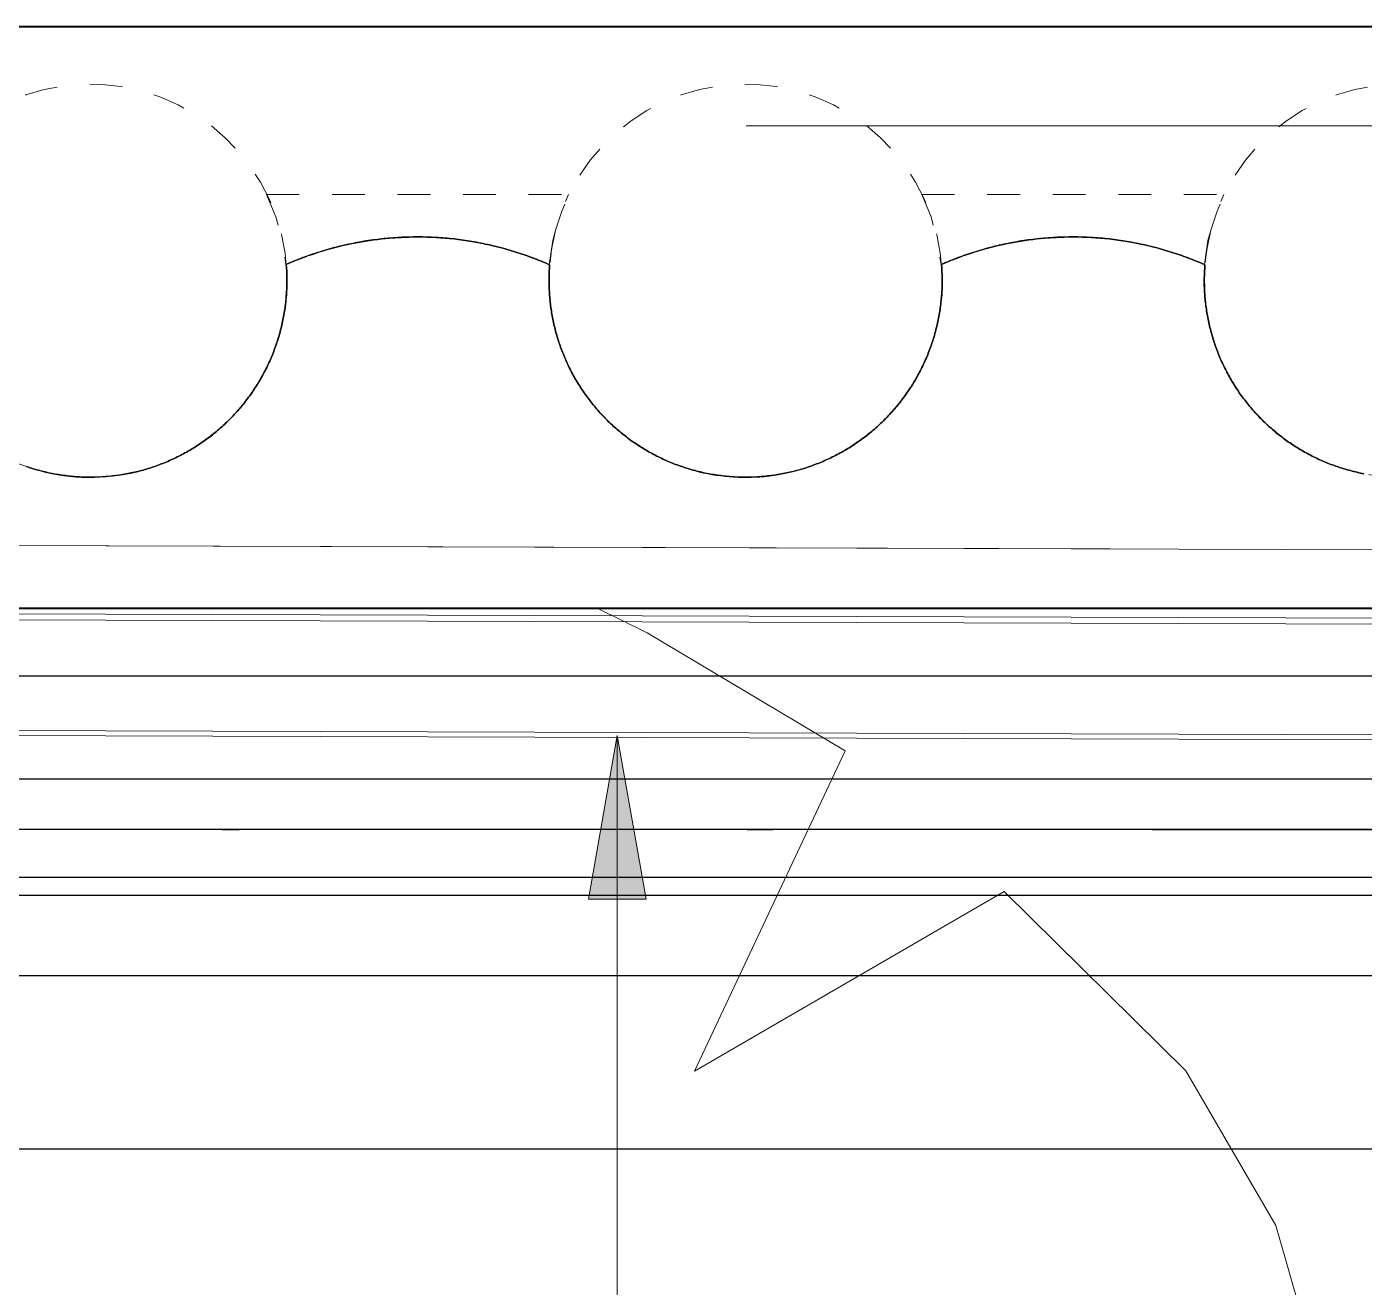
# Model space of a CAD drawing. Header units: metres. Extents: x -1147 to -802, y 5 to 567.
# Drawn here: x -1042.507 to -1038.424, y 542.181 to 546.029 of the extents above; entities that cross this region are included whole.
import ezdxf

# ---------------------------------------------------------------- set-up
doc = ezdxf.new("R2010")
doc.units = ezdxf.units.M
doc.linetypes.add('JacobsDash', pattern=[0.0045, 0.003, -0.0015])
for name, color, linetype, lineweight in [('A-DETL', 7, 'Continuous', 13), ('A-FLOR', 7, 'Continuous', 50), ('A-GENM', 7, 'Continuous', 35), ('A-GENM-HDLN', 7, 'JacobsDash', 15), ('G-ANNO-TEXT', 7, 'Continuous', 9), ('S-BEAM', 7, 'Continuous', 50), ('S-BEAM-HDLN', 7, 'JacobsDash', 15), ('S-FNDN-HDLN', 7, 'JacobsDash', 15)]:
    doc.layers.add(name, color=color, linetype=linetype, lineweight=lineweight)

# ---------------------------------------------------------------- blocks, each defined once
blk = doc.blocks.new('T2DPAA-T2D-PWA-SU-M2D-000002_dwg-40815123-DRG-2873010 - GENERAL ARRANGEMENT PLAN')
at = {"color": 254, "lineweight": 18, "true_color": 0xeaeaea}
for p, q in [((-170.4183, 1088.1068), (-170.4517, 1087.9399)), ((-170.4517, 1087.9399), (-170.6449, 1087.2638)), ((-171.7074, 1087.4569), (-170.9346, 1086.6842)), ((-170.6449, 1087.2638), (-171.7074, 1087.4569)), ((-170.9346, 1086.6842), (-171.321, 1086.0081)), ((-171.321, 1086.0081), (-171.7074, 1085.6217)), ((-171.7074, 1085.6217), (-172.6733, 1085.0422))]:
    blk.add_line(p, q, dxfattribs=at)
blk = doc.blocks.new('T2DPAA-T2D-PWA-SU-M2D-000100_Survey_rvt-1-DRG-2873010 - GENERAL ARRANGEMENT PLAN')
at = {"color": 254, "lineweight": 18, "true_color": 0xe1e1e1, "rotation": 75.11694444444437}
blk.add_blockref('T2DPAA-T2D-PWA-SU-M2D-000002_dwg-40815123-DRG-2873010 - GENERAL ARRANGEMENT PLAN', (-45.8213, 429.4778), dxfattribs=at)
blk = doc.blocks.new('T2DPAA-T2D-C3S-RW-M2D-100010_dwg-40802999-DRG-2873010 - GENERAL ARRANGEMENT PLAN')
at = {"color": 254, "lineweight": 25, "true_color": 0xd5d5d5}
for p, q in [((47.5957, -583.8566), (48.5018, -587.266)), ((47.8835, -586.1659), (48.5893, -588.8216)), ((47.6269, -586.3683), (48.2994, -588.8986)), ((47.3495, -586.4925), (47.6388, -587.5811)), ((46.8382, -586.6284), (47.5746, -589.3992)), ((48.5018, -587.266), (48.7413, -588.1674)), ((47.6388, -587.5811), (48.0859, -589.2633)), ((48.7413, -588.1674), (48.8165, -588.4501)), ((48.8165, -588.4501), (49.7183, -591.8433)), ((48.5893, -588.8216), (48.6657, -589.1092)), ((48.2994, -588.8986), (48.3758, -589.1862)), ((48.6657, -589.1092), (48.7539, -589.4408)), ((48.3758, -589.1862), (49.093, -591.8847)), ((48.0859, -589.2633), (48.2809, -589.9972)), ((47.5746, -589.3992), (48.2799, -592.053)), ((48.7542, -589.4419), (49.4138, -591.9238)), ((48.2809, -589.9972), (48.7914, -591.9179))]:
    blk.add_line(p, q, dxfattribs=at)
blk = doc.blocks.new('T2DPAA-T2D-PWC-RW-M2D-100010_RoadDesign_rvt-1-DRG-2873010 - GENERAL ARRANGEMENT PLAN')
at = {"color": 254, "lineweight": 18, "true_color": 0xe3e3e3, "rotation": 75.11694444444437}
blk.add_blockref('T2DPAA-T2D-C3S-RW-M2D-100010_dwg-40802999-DRG-2873010 - GENERAL ARRANGEMENT PLAN', (-1722.337, 648.0105), dxfattribs=at)
blk = doc.blocks.new('Top of Pavement - RL A - Top of Pavement - RL A-68818558-DRG-2873010 - GENERAL ARRANGEMENT PLAN')
at = {"layer": 'A-GENM', "color": 9, "lineweight": 25, "true_color": 0xbebebe}
for points, knots in [([(130.8438, 46.9628), (130.8638, 46.8875), (130.9198, 46.6767), (131.0118, 46.3304), (131.1198, 45.924), (131.2278, 45.5175), (131.3359, 45.1111), (131.4439, 44.7046), (131.5519, 44.2981), (131.6599, 43.8917), (131.7679, 43.4852), (131.876, 43.0788), (131.984, 42.6723), (132.092, 42.2658), (132.2, 41.8594), (132.308, 41.4529), (132.3801, 41.1819), (132.4161, 41.0465)], [0.35099505, 0.35099505, 0.35099505, 0.35099505, 0.35260116, 0.35549133, 0.3583815, 0.36127168, 0.36416185, 0.36705202, 0.3699422, 0.37283237, 0.37572254, 0.37861272, 0.38150289, 0.38439306, 0.38728324, 0.39017341, 0.39306358, 0.39306358, 0.39306358, 0.39306358]), ([(132.4161, 41.0465), (132.4521, 40.911), (132.5241, 40.64), (132.6321, 40.2335), (132.7401, 39.8271), (132.8481, 39.4206), (132.9562, 39.0141), (133.0642, 38.6076), (133.1722, 38.2012), (133.2801, 37.7953), (133.3519, 37.525), (133.3878, 37.3901)], [0.39306358, 0.39306358, 0.39306358, 0.39306358, 0.39595376, 0.39884393, 0.4017341, 0.40462428, 0.40751445, 0.41040462, 0.4132948, 0.41618497, 0.41906202, 0.41906202, 0.41906202, 0.41906202])]:
    blk.add_open_spline(points, degree=3, knots=knots, dxfattribs=at)
for points in [[(132.2861, 42.3136), (132.2501, 42.4491), (132.1781, 42.72), (132.0701, 43.1265), (131.962, 43.533), (131.854, 43.9395), (131.746, 44.346), (131.638, 44.7525), (131.5659, 45.0234), (131.5299, 45.1589)], [(132.5022, 41.5006), (132.4662, 41.6361), (132.3941, 41.9071), (132.3221, 42.1781), (132.2861, 42.3136)], [(132.7182, 40.6876), (132.6822, 40.8231), (132.6102, 41.0941), (132.5382, 41.3651), (132.5022, 41.5006)], [(132.8262, 40.2811), (132.7902, 40.4166), (132.7542, 40.5521), (132.7182, 40.6876)], [(132.9343, 39.8746), (132.8983, 40.0101), (132.8623, 40.1456), (132.8262, 40.2811)]]:
    blk.add_open_spline(points, degree=3, dxfattribs=at)
blk = doc.blocks.new('T2DPAA-T2D-C3S-RS-M3D-100334_rvt-1-DRG-2873010 - GENERAL ARRANGEMENT PLAN')
at = {"layer": 'A-GENM', "color": 9, "lineweight": 25, "true_color": 0xbebebe}
for points, knots in [([(-1142.1451, 545.3033), (-1142.0862, 545.3291), (-1141.9633, 545.3693), (-1141.7616, 545.3941), (-1141.6049, 545.3809), (-1141.5152, 545.3606), (-1141.4974, 545.3561)], [-1, -1, -1, -1, -0.7666667, -0.5333333, -0.2666667, -0.2, -0.2, -0.2, -0.2]), ([(-1140.1451, 545.3033), (-1140.0862, 545.3291), (-1139.9633, 545.3693), (-1139.7616, 545.3941), (-1139.6233, 545.3824), (-1139.5512, 545.3682)], [-1, -1, -1, -1, -0.7666667, -0.5333333, -0.2666667, -0.2666667, -0.2666667, -0.2666667]), ([(-1142.1481, 545.1761), (-1142.1463, 545.1901), (-1142.1423, 545.2325), (-1142.1428, 545.2751), (-1142.1451, 545.3033)], [-0.1111111, -0.1111111, -0.1111111, -0.1111111, -0.0740741, 0, 0, 0, 0]), ([(-1141.3411, 545.3021), (-1141.3434, 545.2744), (-1141.3438, 545.2325), (-1141.34, 545.1909), (-1141.3382, 545.1771)], [-1, -1, -1, -1, -0.9, -0.85, -0.85, -0.85, -0.85]), ([(-1140.1481, 545.1761), (-1140.1463, 545.1901), (-1140.1423, 545.2325), (-1140.1428, 545.2751), (-1140.1451, 545.3033)], [-0.1111111, -0.1111111, -0.1111111, -0.1111111, -0.0740741, 0, 0, 0, 0]), ([(-1139.3411, 545.3021), (-1139.3434, 545.2744), (-1139.3438, 545.2325), (-1139.34, 545.1909), (-1139.3382, 545.1771)], [-1, -1, -1, -1, -0.9, -0.85, -0.85, -0.85, -0.85]), ([(-1142.8972, 544.6737), (-1142.8492, 544.661), (-1142.7501, 544.6475), (-1142.6365, 544.6603), (-1142.5751, 544.6774), (-1142.5616, 544.6817)], [-1, -1, -1, -1, -0.8703704, -0.7407407, -0.7037037, -0.7037037, -0.7037037, -0.7037037]), ([(-1140.8972, 544.6737), (-1140.8629, 544.6646), (-1140.7928, 544.6525), (-1140.6789, 544.6532), (-1140.6021, 544.6689), (-1140.5616, 544.6817)], [-1, -1, -1, -1, -0.9074074, -0.8148148, -0.7037037, -0.7037037, -0.7037037, -0.7037037])]:
    blk.add_open_spline(points, degree=3, knots=knots, dxfattribs=at)
at = {"layer": 'A-GENM', "color": 253, "lineweight": 25, "true_color": 0xa3a3a3}
for points in [[(-1141.9887, 545.3568), (-1142.0066, 545.3523), (-1142.0243, 545.3473), (-1142.0418, 545.3419)], [(-1141.9349, 545.3688), (-1141.953, 545.3653), (-1141.9709, 545.3613), (-1141.9887, 545.3568)], [(-1141.8805, 545.3778), (-1141.8987, 545.3753), (-1141.9169, 545.3723), (-1141.9349, 545.3688)], [(-1141.8257, 545.3838), (-1141.844, 545.3823), (-1141.8623, 545.3803), (-1141.8805, 545.3778)], [(-1141.7706, 545.3867), (-1141.789, 545.3863), (-1141.8073, 545.3853), (-1141.8257, 545.3838)], [(-1141.7154, 545.3867), (-1141.7338, 545.3872), (-1141.7522, 545.3872), (-1141.7706, 545.3867)], [(-1141.6604, 545.3835), (-1141.6787, 545.3851), (-1141.6971, 545.3861), (-1141.7154, 545.3867)], [(-1141.6056, 545.3774), (-1141.6238, 545.3799), (-1141.642, 545.382), (-1141.6604, 545.3835)], [(-1141.5512, 545.3682), (-1141.5692, 545.3718), (-1141.5873, 545.3748), (-1141.6056, 545.3774)], [(-1141.4974, 545.3561), (-1141.5063, 545.3583), (-1141.5242, 545.3626), (-1141.5421, 545.3664), (-1141.5512, 545.3682)], [(-1141.4443, 545.3409), (-1141.4619, 545.3465), (-1141.4795, 545.3515), (-1141.4974, 545.3561)], [(-1139.9887, 545.3568), (-1140.0066, 545.3523), (-1140.0243, 545.3473), (-1140.0418, 545.3419)], [(-1139.9349, 545.3688), (-1139.953, 545.3653), (-1139.9709, 545.3613), (-1139.9887, 545.3568)], [(-1139.8805, 545.3778), (-1139.8987, 545.3753), (-1139.9169, 545.3723), (-1139.9349, 545.3688)], [(-1139.8257, 545.3838), (-1139.844, 545.3823), (-1139.8623, 545.3803), (-1139.8805, 545.3778)], [(-1139.7706, 545.3867), (-1139.789, 545.3863), (-1139.8073, 545.3853), (-1139.8257, 545.3838)], [(-1139.7154, 545.3867), (-1139.7338, 545.3872), (-1139.7522, 545.3872), (-1139.7706, 545.3867)], [(-1139.6604, 545.3835), (-1139.6787, 545.3851), (-1139.6971, 545.3861), (-1139.7154, 545.3867)], [(-1139.6055, 545.3774), (-1139.6238, 545.3799), (-1139.642, 545.382), (-1139.6604, 545.3835)], [(-1139.5512, 545.3682), (-1139.5692, 545.3718), (-1139.5873, 545.3748), (-1139.6055, 545.3774)], [(-1139.4974, 545.3561), (-1139.5063, 545.3583), (-1139.5241, 545.3626), (-1139.5421, 545.3664), (-1139.5512, 545.3682)], [(-1139.4443, 545.3409), (-1139.4618, 545.3465), (-1139.4795, 545.3515), (-1139.4974, 545.3561)], [(-1142.094, 545.324), (-1142.1112, 545.3176), (-1142.1283, 545.3107), (-1142.1451, 545.3033)], [(-1142.0418, 545.3419), (-1142.0594, 545.3364), (-1142.0768, 545.3305), (-1142.094, 545.324)], [(-1141.3922, 545.3229), (-1141.4094, 545.3294), (-1141.4268, 545.3354), (-1141.4443, 545.3409)], [(-1141.3411, 545.3021), (-1141.3579, 545.3095), (-1141.375, 545.3165), (-1141.3922, 545.3229)], [(-1140.094, 545.324), (-1140.1112, 545.3176), (-1140.1283, 545.3107), (-1140.1451, 545.3033)], [(-1140.0418, 545.3419), (-1140.0594, 545.3364), (-1140.0768, 545.3305), (-1140.094, 545.324)], [(-1139.3922, 545.3229), (-1139.4094, 545.3294), (-1139.4268, 545.3354), (-1139.4443, 545.3409)], [(-1139.3411, 545.3021), (-1139.3579, 545.3095), (-1139.375, 545.3165), (-1139.3922, 545.3229)], [(-1142.1451, 545.3033), (-1142.144, 545.2892), (-1142.1433, 545.2751), (-1142.1431, 545.2609)], [(-1141.343, 545.2604), (-1141.3429, 545.2743), (-1141.3422, 545.2882), (-1141.3411, 545.3021)], [(-1140.1451, 545.3033), (-1140.144, 545.2892), (-1140.1433, 545.2751), (-1140.1431, 545.2609)], [(-1139.343, 545.2604), (-1139.3429, 545.2743), (-1139.3422, 545.2882), (-1139.3411, 545.3021)], [(-1142.1431, 545.2609), (-1142.1429, 545.2467), (-1142.1433, 545.2325), (-1142.1441, 545.2184)], [(-1141.342, 545.2187), (-1141.3429, 545.2326), (-1141.3432, 545.2465), (-1141.343, 545.2604)], [(-1140.1431, 545.2609), (-1140.1429, 545.2467), (-1140.1433, 545.2325), (-1140.1441, 545.2184)], [(-1139.3421, 545.2187), (-1139.3429, 545.2326), (-1139.3432, 545.2465), (-1139.343, 545.2604)], [(-1141.3382, 545.1771), (-1141.3399, 545.1909), (-1141.3412, 545.2048), (-1141.342, 545.2187)], [(-1139.3382, 545.1771), (-1139.34, 545.1909), (-1139.3412, 545.2048), (-1139.3421, 545.2187)], [(-1142.1481, 545.1761), (-1142.1499, 545.162), (-1142.1523, 545.148), (-1142.1551, 545.1341)], [(-1141.3314, 545.1359), (-1141.3341, 545.1496), (-1141.3364, 545.1633), (-1141.3382, 545.1771)], [(-1140.1481, 545.1761), (-1140.1499, 545.162), (-1140.1523, 545.148), (-1140.1551, 545.1341)], [(-1139.3314, 545.1359), (-1139.3341, 545.1496), (-1139.3364, 545.1633), (-1139.3382, 545.1771)], [(-1142.1551, 545.1341), (-1142.1579, 545.1203), (-1142.1612, 545.1065), (-1142.165, 545.0928)], [(-1141.3218, 545.0953), (-1141.3255, 545.1087), (-1141.3287, 545.1223), (-1141.3314, 545.1359)], [(-1140.1551, 545.1341), (-1140.1579, 545.1203), (-1140.1612, 545.1065), (-1140.165, 545.0928)], [(-1139.3218, 545.0953), (-1139.3255, 545.1087), (-1139.3287, 545.1223), (-1139.3314, 545.1359)], [(-1142.165, 545.0928), (-1142.1669, 545.086), (-1142.171, 545.0724), (-1142.1755, 545.059), (-1142.1779, 545.0523)], [(-1141.3094, 545.0554), (-1141.314, 545.0686), (-1141.3181, 545.0819), (-1141.3218, 545.0953)], [(-1140.165, 545.0928), (-1140.1669, 545.086), (-1140.171, 545.0724), (-1140.1755, 545.059), (-1140.1779, 545.0523)], [(-1139.3094, 545.0554), (-1139.314, 545.0686), (-1139.3181, 545.0819), (-1139.3218, 545.0953)], [(-1142.1779, 545.0523), (-1142.1826, 545.0389), (-1142.1878, 545.0258), (-1142.1935, 545.0128)], [(-1141.2942, 545.0165), (-1141.2997, 545.0293), (-1141.3048, 545.0423), (-1141.3094, 545.0554)], [(-1140.1779, 545.0523), (-1140.1826, 545.0389), (-1140.1878, 545.0258), (-1140.1935, 545.0128)], [(-1139.2943, 545.0165), (-1139.2998, 545.0293), (-1139.3048, 545.0423), (-1139.3094, 545.0554)], [(-1142.1935, 545.0128), (-1142.1992, 544.9998), (-1142.2054, 544.987), (-1142.212, 544.9745)], [(-1141.2764, 544.9788), (-1141.2828, 544.9912), (-1141.2888, 545.0038), (-1141.2942, 545.0165)], [(-1140.1935, 545.0128), (-1140.1992, 544.9998), (-1140.2054, 544.987), (-1140.212, 544.9745)], [(-1139.2764, 544.9788), (-1139.2828, 544.9912), (-1139.2888, 545.0037), (-1139.2943, 545.0165)], [(-1141.256, 544.9424), (-1141.2633, 544.9543), (-1141.2701, 544.9664), (-1141.2764, 544.9788)], [(-1139.256, 544.9424), (-1139.2632, 544.9543), (-1139.2701, 544.9664), (-1139.2764, 544.9788)], [(-1142.233, 544.9376), (-1142.2405, 544.9255), (-1142.2484, 544.9137), (-1142.2567, 544.9023)], [(-1141.2331, 544.9074), (-1141.2412, 544.9188), (-1141.2488, 544.9305), (-1141.256, 544.9424)], [(-1141.2079, 544.8742), (-1141.2167, 544.885), (-1141.2251, 544.8961), (-1141.2331, 544.9074)], [(-1140.233, 544.9376), (-1140.2405, 544.9255), (-1140.2484, 544.9137), (-1140.2567, 544.9023)], [(-1139.2331, 544.9074), (-1139.2412, 544.9188), (-1139.2488, 544.9305), (-1139.256, 544.9424)], [(-1139.2079, 544.8742), (-1139.2167, 544.885), (-1139.2251, 544.8961), (-1139.2331, 544.9074)], [(-1142.2828, 544.8687), (-1142.2919, 544.8578), (-1142.3014, 544.8473), (-1142.3112, 544.8371)], [(-1142.2567, 544.9023), (-1142.265, 544.8908), (-1142.2737, 544.8796), (-1142.2828, 544.8687)], [(-1141.1804, 544.8428), (-1141.1899, 544.8529), (-1141.1991, 544.8634), (-1141.2079, 544.8742)], [(-1140.2828, 544.8687), (-1140.2919, 544.8578), (-1140.3014, 544.8473), (-1140.3112, 544.8371)], [(-1140.2567, 544.9023), (-1140.265, 544.8908), (-1140.2737, 544.8796), (-1140.2828, 544.8687)], [(-1139.1804, 544.8428), (-1139.1899, 544.8529), (-1139.1991, 544.8634), (-1139.2079, 544.8742)], [(-1142.3112, 544.8371), (-1142.3211, 544.8269), (-1142.3313, 544.817), (-1142.3418, 544.8076)], [(-1141.1507, 544.8134), (-1141.161, 544.8228), (-1141.1708, 544.8326), (-1141.1804, 544.8428)], [(-1140.3112, 544.8371), (-1140.3211, 544.8269), (-1140.3313, 544.817), (-1140.3418, 544.8076)], [(-1139.1507, 544.8134), (-1139.161, 544.8228), (-1139.1708, 544.8326), (-1139.1804, 544.8428)], [(-1142.3418, 544.8076), (-1142.3523, 544.7981), (-1142.3632, 544.789), (-1142.3744, 544.7803)], [(-1141.1191, 544.7861), (-1141.13, 544.7948), (-1141.1405, 544.8039), (-1141.1507, 544.8134)], [(-1141.0857, 544.7611), (-1141.0971, 544.769), (-1141.1083, 544.7774), (-1141.1191, 544.7861)], [(-1140.3418, 544.8076), (-1140.3523, 544.7981), (-1140.3632, 544.789), (-1140.3744, 544.7803)], [(-1139.1191, 544.7861), (-1139.13, 544.7948), (-1139.1405, 544.8039), (-1139.1507, 544.8134)], [(-1139.0857, 544.7611), (-1139.0971, 544.769), (-1139.1083, 544.7774), (-1139.1191, 544.7861)], [(-1142.4088, 544.7553), (-1142.4206, 544.7474), (-1142.4326, 544.74), (-1142.4449, 544.7329)], [(-1142.3744, 544.7803), (-1142.3856, 544.7715), (-1142.3971, 544.7632), (-1142.4088, 544.7553)], [(-1141.0506, 544.7384), (-1141.0626, 544.7456), (-1141.0743, 544.7531), (-1141.0857, 544.7611)], [(-1140.4088, 544.7553), (-1140.4206, 544.7474), (-1140.4326, 544.74), (-1140.445, 544.7329)], [(-1140.3744, 544.7803), (-1140.3856, 544.7715), (-1140.3971, 544.7632), (-1140.4088, 544.7553)], [(-1139.0506, 544.7384), (-1139.0626, 544.7456), (-1139.0743, 544.7531), (-1139.0857, 544.7611)], [(-1142.4826, 544.7131), (-1142.4953, 544.707), (-1142.5083, 544.7013), (-1142.5215, 544.696)], [(-1142.4449, 544.7329), (-1142.4573, 544.7259), (-1142.4698, 544.7193), (-1142.4826, 544.7131)], [(-1141.0141, 544.7183), (-1141.0265, 544.7246), (-1141.0387, 544.7313), (-1141.0506, 544.7384)], [(-1140.9762, 544.7007), (-1140.989, 544.7061), (-1141.0016, 544.712), (-1141.0141, 544.7183)], [(-1140.4826, 544.7131), (-1140.4953, 544.707), (-1140.5083, 544.7013), (-1140.5215, 544.696)], [(-1140.445, 544.7329), (-1140.4573, 544.7259), (-1140.4698, 544.7193), (-1140.4826, 544.7131)], [(-1139.0141, 544.7183), (-1139.0265, 544.7246), (-1139.0387, 544.7313), (-1139.0506, 544.7384)], [(-1138.9762, 544.7007), (-1138.989, 544.7061), (-1139.0016, 544.712), (-1139.0141, 544.7183)], [(-1142.8972, 544.6737), (-1142.9106, 544.6773), (-1142.924, 544.6814), (-1142.9371, 544.6859)], [(-1142.8557, 544.6643), (-1142.8696, 544.6669), (-1142.8835, 544.6701), (-1142.8972, 544.6737)], [(-1142.8137, 544.6578), (-1142.8278, 544.6594), (-1142.8418, 544.6616), (-1142.8557, 544.6643)], [(-1142.6442, 544.6618), (-1142.6582, 544.6595), (-1142.6722, 544.6576), (-1142.6863, 544.6563)], [(-1142.6025, 544.6703), (-1142.6163, 544.667), (-1142.6302, 544.6642), (-1142.6442, 544.6618)], [(-1142.5615, 544.6817), (-1142.5751, 544.6774), (-1142.5887, 544.6736), (-1142.6025, 544.6703)], [(-1142.5215, 544.696), (-1142.5347, 544.6908), (-1142.548, 544.686), (-1142.5615, 544.6817)], [(-1140.9371, 544.6859), (-1140.9503, 544.6904), (-1140.9633, 544.6953), (-1140.9762, 544.7007)], [(-1140.8972, 544.6737), (-1140.9106, 544.6773), (-1140.924, 544.6814), (-1140.9371, 544.6859)], [(-1140.8557, 544.6643), (-1140.8696, 544.6669), (-1140.8835, 544.6701), (-1140.8972, 544.6737)], [(-1140.8137, 544.6578), (-1140.8278, 544.6595), (-1140.8418, 544.6616), (-1140.8557, 544.6643)], [(-1140.6442, 544.6618), (-1140.6582, 544.6595), (-1140.6722, 544.6576), (-1140.6863, 544.6563)], [(-1140.6025, 544.6703), (-1140.6163, 544.667), (-1140.6302, 544.6642), (-1140.6442, 544.6618)], [(-1140.5616, 544.6817), (-1140.5751, 544.6774), (-1140.5887, 544.6736), (-1140.6025, 544.6703)], [(-1140.5215, 544.696), (-1140.5347, 544.6908), (-1140.548, 544.686), (-1140.5616, 544.6817)], [(-1138.9371, 544.6859), (-1138.9503, 544.6904), (-1138.9633, 544.6953), (-1138.9762, 544.7007)], [(-1138.8972, 544.6737), (-1138.9106, 544.6773), (-1138.924, 544.6814), (-1138.9371, 544.6859)], [(-1138.8557, 544.6643), (-1138.8696, 544.6669), (-1138.8835, 544.6701), (-1138.8972, 544.6737)], [(-1142.7713, 544.6543), (-1142.7855, 544.6549), (-1142.7996, 544.6561), (-1142.8137, 544.6578)], [(-1142.7288, 544.6538), (-1142.743, 544.6534), (-1142.7571, 544.6536), (-1142.7713, 544.6543)], [(-1142.6863, 544.6563), (-1142.7005, 544.655), (-1142.7146, 544.6541), (-1142.7288, 544.6538)], [(-1140.7713, 544.6543), (-1140.7855, 544.6549), (-1140.7996, 544.6561), (-1140.8137, 544.6578)], [(-1140.7288, 544.6538), (-1140.743, 544.6534), (-1140.7571, 544.6536), (-1140.7713, 544.6543)], [(-1140.6863, 544.6563), (-1140.7005, 544.655), (-1140.7146, 544.6541), (-1140.7288, 544.6538)]]:
    blk.add_open_spline(points, degree=3, dxfattribs=at)
at = {"layer": 'A-GENM', "color": 9, "lineweight": 25, "true_color": 0xbebebe}
for points in [[(-1141.4974, 545.3561), (-1141.4795, 545.3515), (-1141.4619, 545.3465), (-1141.4443, 545.3409)], [(-1139.5512, 545.3682), (-1139.5331, 545.3647), (-1139.5152, 545.3606), (-1139.4974, 545.3561)], [(-1139.4974, 545.3561), (-1139.4795, 545.3515), (-1139.4618, 545.3465), (-1139.4443, 545.3409)], [(-1141.4443, 545.3409), (-1141.4268, 545.3354), (-1141.4094, 545.3294), (-1141.3922, 545.3229)], [(-1141.3922, 545.3229), (-1141.375, 545.3165), (-1141.3579, 545.3095), (-1141.3411, 545.3021)], [(-1139.4443, 545.3409), (-1139.4268, 545.3354), (-1139.4094, 545.3294), (-1139.3922, 545.3229)], [(-1139.3922, 545.3229), (-1139.375, 545.3165), (-1139.3579, 545.3095), (-1139.3411, 545.3021)], [(-1142.1551, 545.1341), (-1142.1523, 545.148), (-1142.1499, 545.162), (-1142.1481, 545.1761)], [(-1141.3382, 545.1771), (-1141.3364, 545.1633), (-1141.3342, 545.1496), (-1141.3314, 545.1359)], [(-1140.1551, 545.1341), (-1140.1523, 545.148), (-1140.1499, 545.162), (-1140.1481, 545.1761)], [(-1139.3382, 545.1771), (-1139.3364, 545.1633), (-1139.3342, 545.1496), (-1139.3314, 545.1359)], [(-1142.165, 545.0928), (-1142.1612, 545.1065), (-1142.1579, 545.1203), (-1142.1551, 545.1341)], [(-1141.3314, 545.1359), (-1141.3287, 545.1223), (-1141.3255, 545.1087), (-1141.3218, 545.0953)], [(-1140.165, 545.0928), (-1140.1612, 545.1065), (-1140.1579, 545.1203), (-1140.1551, 545.1341)], [(-1139.3314, 545.1359), (-1139.3287, 545.1223), (-1139.3255, 545.1087), (-1139.3218, 545.0953)], [(-1142.1779, 545.0523), (-1142.1731, 545.0656), (-1142.1688, 545.0792), (-1142.165, 545.0928)], [(-1141.3218, 545.0953), (-1141.3181, 545.0819), (-1141.314, 545.0686), (-1141.3094, 545.0554)], [(-1140.1779, 545.0523), (-1140.1731, 545.0656), (-1140.1688, 545.0792), (-1140.165, 545.0928)], [(-1139.3218, 545.0953), (-1139.3181, 545.0819), (-1139.314, 545.0686), (-1139.3094, 545.0554)], [(-1142.1935, 545.0128), (-1142.1878, 545.0258), (-1142.1826, 545.0389), (-1142.1779, 545.0523)], [(-1141.3094, 545.0554), (-1141.3048, 545.0423), (-1141.2997, 545.0293), (-1141.2942, 545.0165)], [(-1140.1935, 545.0128), (-1140.1878, 545.0258), (-1140.1826, 545.0389), (-1140.1779, 545.0523)], [(-1139.3094, 545.0554), (-1139.3048, 545.0423), (-1139.2997, 545.0293), (-1139.2942, 545.0165)], [(-1142.212, 544.9745), (-1142.2054, 544.987), (-1142.1992, 544.9998), (-1142.1935, 545.0128)], [(-1141.2942, 545.0165), (-1141.2888, 545.0038), (-1141.2828, 544.9912), (-1141.2764, 544.9788)], [(-1140.212, 544.9745), (-1140.2054, 544.987), (-1140.1992, 544.9998), (-1140.1935, 545.0128)], [(-1139.2942, 545.0165), (-1139.2888, 545.0038), (-1139.2828, 544.9912), (-1139.2764, 544.9788)], [(-1142.233, 544.9376), (-1142.2256, 544.9496), (-1142.2185, 544.9619), (-1142.212, 544.9745)], [(-1141.2764, 544.9788), (-1141.2701, 544.9664), (-1141.2633, 544.9543), (-1141.256, 544.9424)], [(-1140.233, 544.9376), (-1140.2256, 544.9496), (-1140.2185, 544.9619), (-1140.212, 544.9745)], [(-1139.2764, 544.9788), (-1139.2701, 544.9664), (-1139.2633, 544.9543), (-1139.256, 544.9424)], [(-1142.2567, 544.9023), (-1142.2484, 544.9137), (-1142.2405, 544.9255), (-1142.233, 544.9376)], [(-1141.256, 544.9424), (-1141.2488, 544.9305), (-1141.2412, 544.9188), (-1141.2331, 544.9074)], [(-1141.2331, 544.9074), (-1141.2251, 544.8961), (-1141.2167, 544.885), (-1141.2079, 544.8742)], [(-1140.2567, 544.9023), (-1140.2484, 544.9137), (-1140.2405, 544.9255), (-1140.233, 544.9376)], [(-1139.256, 544.9424), (-1139.2488, 544.9305), (-1139.2412, 544.9188), (-1139.2331, 544.9074)], [(-1139.2331, 544.9074), (-1139.2251, 544.8961), (-1139.2167, 544.885), (-1139.2079, 544.8742)], [(-1142.3112, 544.8371), (-1142.3014, 544.8473), (-1142.2919, 544.8578), (-1142.2828, 544.8687)], [(-1142.2828, 544.8687), (-1142.2737, 544.8796), (-1142.265, 544.8908), (-1142.2567, 544.9023)], [(-1141.2079, 544.8742), (-1141.1991, 544.8634), (-1141.1899, 544.8529), (-1141.1804, 544.8428)], [(-1140.3112, 544.8371), (-1140.3014, 544.8473), (-1140.2919, 544.8578), (-1140.2828, 544.8687)], [(-1140.2828, 544.8687), (-1140.2737, 544.8796), (-1140.265, 544.8908), (-1140.2567, 544.9023)], [(-1139.2079, 544.8742), (-1139.1991, 544.8634), (-1139.1899, 544.8529), (-1139.1804, 544.8428)], [(-1142.3418, 544.8075), (-1142.3313, 544.817), (-1142.321, 544.8269), (-1142.3112, 544.8371)], [(-1141.1804, 544.8428), (-1141.1708, 544.8326), (-1141.161, 544.8228), (-1141.1507, 544.8134)], [(-1140.3418, 544.8075), (-1140.3313, 544.817), (-1140.321, 544.8269), (-1140.3112, 544.8371)], [(-1139.1804, 544.8428), (-1139.1708, 544.8326), (-1139.161, 544.8228), (-1139.1507, 544.8134)], [(-1142.3744, 544.7802), (-1142.3632, 544.789), (-1142.3523, 544.7981), (-1142.3418, 544.8075)], [(-1141.1507, 544.8134), (-1141.1405, 544.8039), (-1141.13, 544.7948), (-1141.1191, 544.7861)], [(-1141.1191, 544.7861), (-1141.1083, 544.7774), (-1141.0971, 544.769), (-1141.0857, 544.7611)], [(-1140.3744, 544.7802), (-1140.3632, 544.789), (-1140.3523, 544.7981), (-1140.3418, 544.8075)], [(-1139.1507, 544.8134), (-1139.1405, 544.8039), (-1139.13, 544.7948), (-1139.1191, 544.7861)], [(-1139.1191, 544.7861), (-1139.1083, 544.7774), (-1139.0971, 544.769), (-1139.0857, 544.7611)], [(-1142.4449, 544.7329), (-1142.4326, 544.7399), (-1142.4206, 544.7474), (-1142.4088, 544.7553)], [(-1142.4088, 544.7553), (-1142.3971, 544.7632), (-1142.3856, 544.7715), (-1142.3744, 544.7802)], [(-1141.0857, 544.7611), (-1141.0743, 544.7531), (-1141.0626, 544.7456), (-1141.0506, 544.7384)], [(-1140.445, 544.7329), (-1140.4327, 544.74), (-1140.4206, 544.7474), (-1140.4088, 544.7553)], [(-1140.4088, 544.7553), (-1140.3971, 544.7632), (-1140.3856, 544.7715), (-1140.3744, 544.7802)], [(-1139.0857, 544.7611), (-1139.0743, 544.7531), (-1139.0626, 544.7456), (-1139.0506, 544.7384)], [(-1142.5215, 544.696), (-1142.5083, 544.7013), (-1142.4953, 544.707), (-1142.4826, 544.7131)], [(-1142.4826, 544.7131), (-1142.4698, 544.7193), (-1142.4572, 544.7259), (-1142.4449, 544.7329)], [(-1141.0506, 544.7384), (-1141.0387, 544.7313), (-1141.0265, 544.7246), (-1141.0141, 544.7183)], [(-1141.0141, 544.7183), (-1141.0016, 544.712), (-1140.989, 544.7061), (-1140.9762, 544.7007)], [(-1140.5215, 544.696), (-1140.5083, 544.7012), (-1140.4953, 544.707), (-1140.4826, 544.7131)], [(-1140.4826, 544.7131), (-1140.4698, 544.7193), (-1140.4573, 544.7259), (-1140.445, 544.7329)], [(-1139.0506, 544.7384), (-1139.0387, 544.7313), (-1139.0265, 544.7246), (-1139.0141, 544.7183)], [(-1139.0141, 544.7183), (-1139.0016, 544.712), (-1138.989, 544.7061), (-1138.9762, 544.7007)], [(-1142.9371, 544.6859), (-1142.924, 544.6814), (-1142.9106, 544.6773), (-1142.8972, 544.6737)], [(-1142.5616, 544.6817), (-1142.548, 544.686), (-1142.5347, 544.6908), (-1142.5215, 544.696)], [(-1140.9762, 544.7007), (-1140.9633, 544.6953), (-1140.9503, 544.6904), (-1140.9371, 544.6859)], [(-1140.9371, 544.6859), (-1140.924, 544.6814), (-1140.9106, 544.6773), (-1140.8972, 544.6737)], [(-1140.5616, 544.6817), (-1140.548, 544.686), (-1140.5347, 544.6908), (-1140.5215, 544.696)], [(-1138.9762, 544.7007), (-1138.9633, 544.6953), (-1138.9503, 544.6904), (-1138.9371, 544.6859)], [(-1138.9371, 544.6859), (-1138.924, 544.6814), (-1138.9106, 544.6773), (-1138.8972, 544.6737)], [(-1138.8972, 544.6737), (-1138.8835, 544.6701), (-1138.8696, 544.6669), (-1138.8557, 544.6643)], [(-1137.5795, 543.5779), (-1137.7119, 543.5779), (-1137.9767, 543.5779), (-1138.3739, 543.5779), (-1138.7711, 543.5779), (-1139.1682, 543.5779), (-1139.5654, 543.5779), (-1139.9626, 543.5779), (-1140.3598, 543.5779), (-1140.7569, 543.5779), (-1141.1541, 543.5779), (-1141.5512, 543.5779), (-1141.9484, 543.5779), (-1142.3456, 543.5779), (-1142.7427, 543.5779), (-1143.1399, 543.5779), (-1143.4047, 543.5779), (-1143.5371, 543.5779)], [(-1143.3586, 543.378), (-1143.225, 543.378), (-1142.9576, 543.378), (-1142.5566, 543.378), (-1142.1556, 543.378), (-1141.7546, 543.378), (-1141.3536, 543.378), (-1140.9526, 543.378), (-1140.5516, 543.378), (-1140.1506, 543.378), (-1139.7496, 543.378), (-1139.3486, 543.378), (-1138.9476, 543.378), (-1138.5465, 543.378), (-1138.1455, 543.378), (-1137.8782, 543.378), (-1137.7445, 543.378)]]:
    blk.add_open_spline(points, degree=3, dxfattribs=at)
at = {"layer": 'A-GENM', "color": 253, "lineweight": 25, "true_color": 0xa3a3a3}
for points, knots in [([(-1142.1441, 545.2184), (-1142.1447, 545.2078), (-1142.1459, 545.1937), (-1142.1476, 545.1796), (-1142.1481, 545.1761)], [-0.92592593, -0.92592593, -0.92592593, -0.92592593, -0.89814815, -0.88888889, -0.88888889, -0.88888889, -0.88888889]), ([(-1140.1441, 545.2184), (-1140.1447, 545.2078), (-1140.1459, 545.1937), (-1140.1476, 545.1796), (-1140.1481, 545.1761)], [-0.92592593, -0.92592593, -0.92592593, -0.92592593, -0.89814815, -0.88888889, -0.88888889, -0.88888889, -0.88888889]), ([(-1142.212, 544.9745), (-1142.2136, 544.9713), (-1142.2203, 544.9589), (-1142.2275, 544.9466), (-1142.233, 544.9376)], [-0.7037037, -0.7037037, -0.7037037, -0.7037037, -0.69444444, -0.66666667, -0.66666667, -0.66666667, -0.66666667]), ([(-1140.212, 544.9745), (-1140.2136, 544.9713), (-1140.2203, 544.9589), (-1140.2275, 544.9466), (-1140.233, 544.9376)], [-0.7037037, -0.7037037, -0.7037037, -0.7037037, -0.69444444, -0.66666667, -0.66666667, -0.66666667, -0.66666667])]:
    blk.add_open_spline(points, degree=3, knots=knots, dxfattribs=at)
at = {"layer": 'A-GENM', "color": 253, "lineweight": 25, "true_color": 0xa3a3a3, "rotation": 75.11694444444437}
blk.add_blockref('Top of Pavement - RL A - Top of Pavement - RL A-68818558-DRG-2873010 - GENERAL ARRANGEMENT PLAN', (-1134.0578, 404.8616), dxfattribs=at)
blk = doc.blocks.new('03_SFR_ACS_Abutment_BR08_Retaining wall CS - ABUTMENT EAST_BR8_1-7988247-DRG-2873010 - GENERAL ARRANGEMENT PLAN')
at = {"layer": 'S-BEAM', "lineweight": 40}
for p, q in [((-1135.8415, 546.0286), (-1145.8229, 546.0286)), ((-1145.8229, 544.2536), (-1135.8415, 544.2536))]:
    blk.add_line(p, q, dxfattribs=at)
blk = doc.blocks.new('01_SFO_FRP_Pile_CastInPlace_CS_BR08 - CAST-IN-PLACE PILE - 1200-8641633-DRG-2873010 - GENERAL ARRANGEMENT PLAN')
at = {"layer": 'S-FNDN-HDLN'}
for start, end in [(90, 270), (270, 90)]:
    blk.add_arc((0, 0), 0.6, start, end, dxfattribs=at)
blk = doc.blocks.new('01_SFO_FRP_Pile_CastInPlace_CS_BR08 - CAST-IN-PLACE PILE - 1200-8641593-DRG-2873010 - GENERAL ARRANGEMENT PLAN')
at = {"layer": 'S-FNDN-HDLN'}
for start, end in [(90, 270), (270, 90)]:
    blk.add_arc((0, 0), 0.6, start, end, dxfattribs=at)
blk = doc.blocks.new('01_SFO_FRP_Pile_CastInPlace_CS_BR08 - CAST-IN-PLACE PILE - 1200-8641556-DRG-2873010 - GENERAL ARRANGEMENT PLAN')
at = {"layer": 'S-FNDN-HDLN'}
for start, end in [(90, 270), (270, 90)]:
    blk.add_arc((0, 0), 0.6, start, end, dxfattribs=at)
blk = doc.blocks.new('20_SFR_WSC_ShotcreteWall_ArchFlatBack_Datum - ArchWall_PileSize_1200-8655628-DRG-2873010 - GENERAL ARRANGEMENT PLAN')
at = {"layer": 'A-GENM-HDLN', "color": 252, "true_color": 0x888888}
blk.add_line((1.4608, -0.8633), (0.5392, -0.8633), dxfattribs=at)
at = {"layer": 'A-GENM-HDLN', "color": 252, "true_color": 0x888888, "flags": 128}
for points in [[(0.598, -0.6491), (0.5873, -0.7228), (0.5676, -0.7945), (0.5392, -0.8633)], [(0.598, -0.6491), (0.6947, -0.6857), (0.7946, -0.7122), (0.8968, -0.7281), (1, -0.7335), (1.1032, -0.7281), (1.2054, -0.7122), (1.3053, -0.6857), (1.402, -0.6491)], [(1.4608, -0.8633), (1.4324, -0.7945), (1.4127, -0.7228), (1.4021, -0.6498)]]:
    blk.add_lwpolyline(points, dxfattribs=at)
blk = doc.blocks.new('20_SFR_WSC_ShotcreteWall_ArchFlatBack_Datum - ArchWall_PileSize_1200-8655727-DRG-2873010 - GENERAL ARRANGEMENT PLAN')
at = {"layer": 'A-GENM-HDLN', "color": 252, "true_color": 0x888888}
blk.add_line((1.4608, -0.8633), (0.5392, -0.8633), dxfattribs=at)
at = {"layer": 'A-GENM-HDLN', "color": 252, "true_color": 0x888888, "flags": 128}
for points in [[(0.598, -0.6491), (0.5873, -0.7228), (0.5676, -0.7945), (0.5392, -0.8633)], [(0.598, -0.6491), (0.6947, -0.6857), (0.7946, -0.7122), (0.8968, -0.7281), (1, -0.7335), (1.1032, -0.7281), (1.2054, -0.7122), (1.3053, -0.6857), (1.402, -0.6491)], [(1.4608, -0.8633), (1.4324, -0.7945), (1.4127, -0.7228), (1.4021, -0.6498)]]:
    blk.add_lwpolyline(points, dxfattribs=at)

msp = doc.modelspace()

# ---------------------------------------------------------------- hatches: boundary and pattern name
at = {"layer": 'G-ANNO-TEXT'}
msp.add_hatch(color=256, dxfattribs=at).paths.add_polyline_path([(-1040.7044, 543.8653), (-1040.7925, 543.3653), (-1040.6162, 543.3653)])

# ---------------------------------------------------------------- linework, layer by layer
at = {"layer": 'A-DETL', "color": 7, "lineweight": 9, "true_color": 0xffffff}
msp.add_line((-1035.4113, 545.7261), (-1040.3113, 545.7261), dxfattribs=at)
at = {"layer": 'A-FLOR', "lineweight": 15}
for p, q in [((-1045.4105, 544.4536), (-1036.4053, 544.4261)), ((-1039.2012, 544.4346), (-1045.4105, 544.4534)), ((-1035.6214, 544.2149), (-1045.4105, 544.2455)), ((-1035.6214, 544.197), (-1045.4105, 544.2275)), ((-1035.6227, 543.8587), (-1045.4105, 543.8892)), ((-1036.1937, 543.8455), (-1045.4105, 543.8742)), ((-1036.7404, 543.8471), (-1045.4105, 543.8734))]:
    msp.add_line(p, q, dxfattribs=at)
at = {"layer": 'G-ANNO-TEXT'}
for p, q in [((-1040.7044, 543.8653), (-1040.7925, 543.3653)), ((-1040.6162, 543.3653), (-1040.7044, 543.8653)), ((-1040.7044, 543.8653), (-1040.7044, 538.6338)), ((-1040.7925, 543.3653), (-1040.6162, 543.3653))]:
    msp.add_line(p, q, dxfattribs=at)

# ---------------------------------------------------------------- block references
at = {"lineweight": 5}
for name in ['T2DPAA-T2D-PWC-RW-M2D-100010_RoadDesign_rvt-1-DRG-2873010 - GENERAL ARRANGEMENT PLAN', 'T2DPAA-T2D-C3S-RS-M3D-100334_rvt-1-DRG-2873010 - GENERAL ARRANGEMENT PLAN']:
    msp.add_blockref(name, (100.4304, 0), dxfattribs=at)
at = {"color": 254, "lineweight": 5, "true_color": 0xe1e1e1}
msp.add_blockref('T2DPAA-T2D-PWA-SU-M2D-000100_Survey_rvt-1-DRG-2873010 - GENERAL ARRANGEMENT PLAN', (100.4304, 0), dxfattribs=at)
at = {"layer": 'A-GENM-HDLN', "color": 252, "true_color": 0x888888, "rotation": 180.0000349943061}
for name, p in [('20_SFR_WSC_ShotcreteWall_ArchFlatBack_Datum - ArchWall_PileSize_1200-8655628-DRG-2873010 - GENERAL ARRANGEMENT PLAN', (-1040.3141, 544.6536)), ('20_SFR_WSC_ShotcreteWall_ArchFlatBack_Datum - ArchWall_PileSize_1200-8655727-DRG-2873010 - GENERAL ARRANGEMENT PLAN', (-1038.3141, 544.6536))]:
    msp.add_blockref(name, p, dxfattribs=at)
at = {"layer": 'S-BEAM-HDLN'}
msp.add_blockref('03_SFR_ACS_Abutment_BR08_Retaining wall CS - ABUTMENT EAST_BR8_1-7988247-DRG-2873010 - GENERAL ARRANGEMENT PLAN', (100.4304, 0), dxfattribs=at)
at = {"layer": 'S-FNDN-HDLN', "rotation": 75.11694444444437}
for name, p in [('01_SFO_FRP_Pile_CastInPlace_CS_BR08 - CAST-IN-PLACE PILE - 1200-8641556-DRG-2873010 - GENERAL ARRANGEMENT PLAN', (-1042.3127, 545.2536)), ('01_SFO_FRP_Pile_CastInPlace_CS_BR08 - CAST-IN-PLACE PILE - 1200-8641593-DRG-2873010 - GENERAL ARRANGEMENT PLAN', (-1040.3127, 545.2536)), ('01_SFO_FRP_Pile_CastInPlace_CS_BR08 - CAST-IN-PLACE PILE - 1200-8641633-DRG-2873010 - GENERAL ARRANGEMENT PLAN', (-1038.3127, 545.2536))]:
    msp.add_blockref(name, p, dxfattribs=at)

doc.saveas('drawing.dxf')
